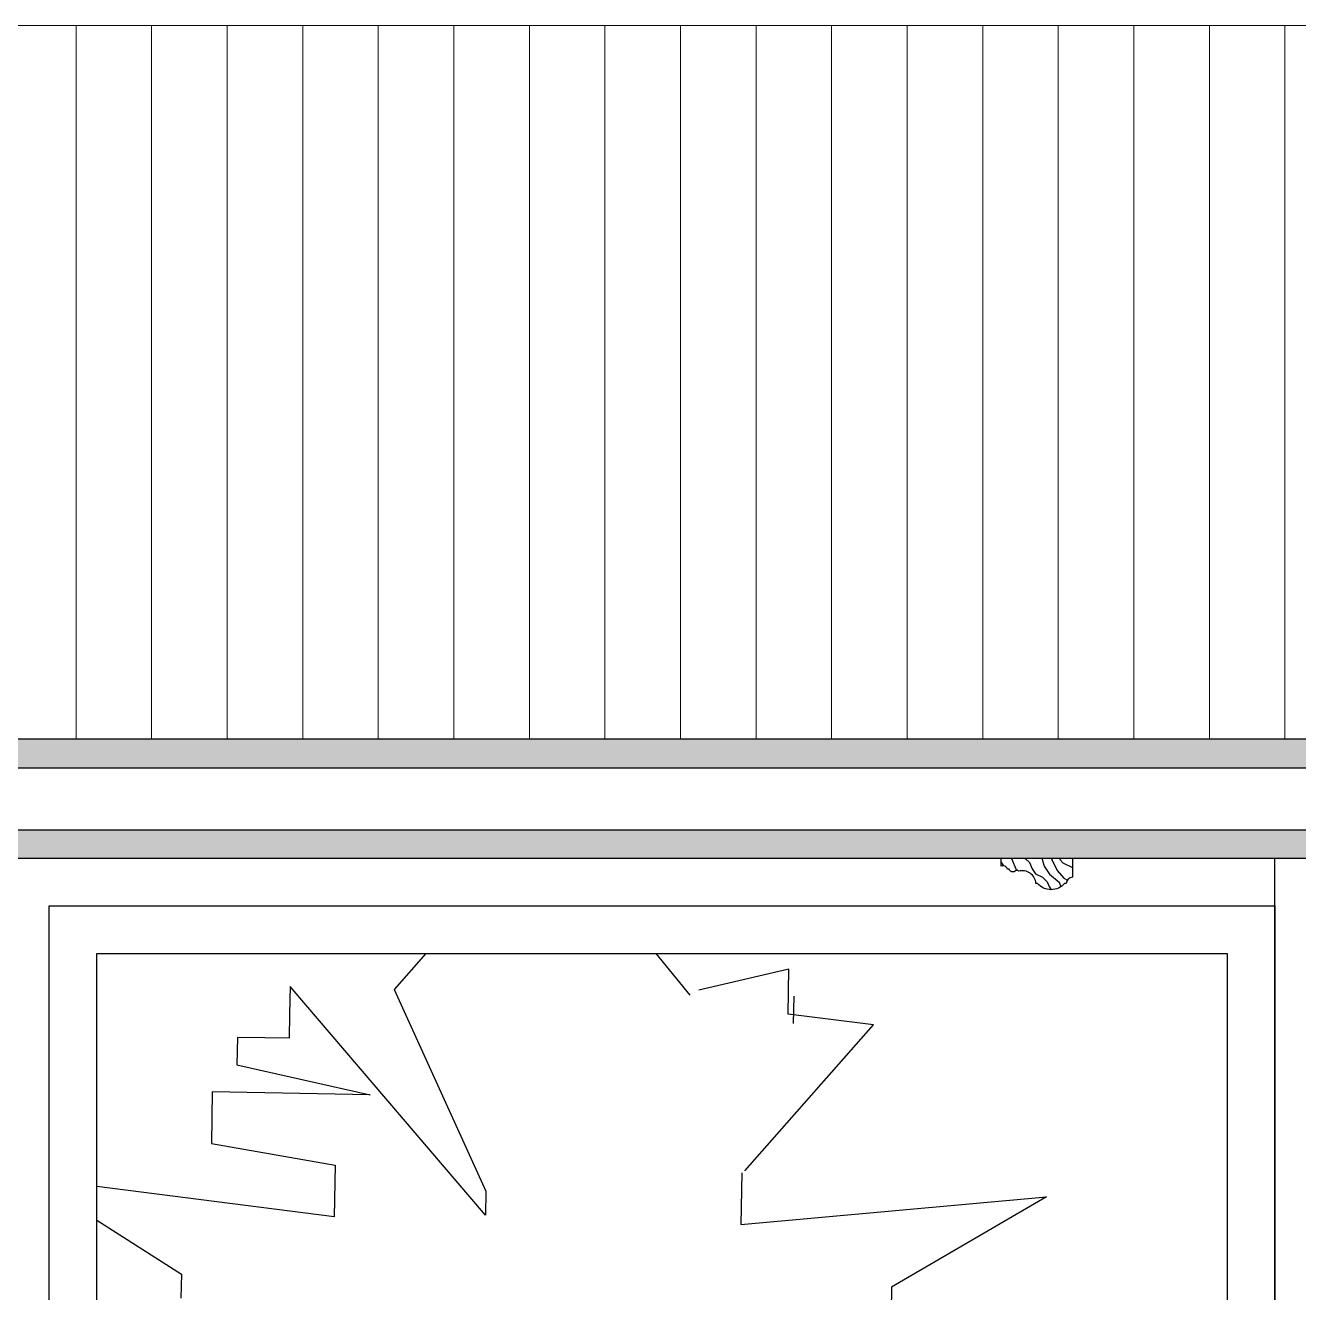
# Model space of a CAD drawing. Header units: millimetres. Extents: x 92928 to 223128, y -11456 to 21098.
# Drawn here: x 174313 to 174848, y 13047 to 13579 of the extents above; entities that cross this region are included whole.
import ezdxf
from ezdxf.xclip import XClip

# ---------------------------------------------------------------- set-up
doc = ezdxf.new("R2010")
doc.units = ezdxf.units.MM
doc.header["$XCLIPFRAME"] = 0
doc.layers.add('_ACM-A-WALL-HACH', color=251, linetype='Continuous', lineweight=9)
doc.layers.add('I-WALL', color=6, linetype='Continuous', lineweight=13)
for name, color, linetype in [('I-DETL-LW01', 1, 'Continuous'), ('I-DETL-LW02', 2, 'Continuous'), ('I-DETL-LW251', 251, 'Continuous'), ('I-PL-IDS-MILL', 40, 'Continuous'), ('PE-尺寸标注', 44, 'Continuous')]:
    doc.layers.add(name, color=color, linetype=linetype)

# ---------------------------------------------------------------- blocks, each defined once
blk = doc.blocks.new('2008092313492155')
at = {"color": 8, "linetype": 'Continuous'}
for p, q in [((934.3628767070913, 242.25947755372), (896.3226630103236, 177.247922479939)), ((922.6805428049483, 113.9186893494398), (934.3628767070913, 242.25947755372)), ((896.3226630103236, 177.247922479939), (886.191026899025, 177.0589836783975)), ((896.3226630103236, 177.247922479939), (896.3226630103236, 177.247922479939)), ((1018.71149026497, 136.1230512558604), (1007.132477566331, 135.9071211969558)), ((1018.71149026497, 136.1230512558604), (1018.71149026497, 136.1230512558604)), ((944.3911916148791, 114.3235582098851), (922.6805428049483, 113.9186893494398)), ((1074.341628242495, 47.21690674261026), (1019.126260127166, 92.40440281343217)), ((1019.126260127166, 92.40440281343217), (1019.126260127166, 92.40440281343217)), ((1074.935980165901, 15.34543639953245), (1021.443765497577, -31.86928214394538)), ((936.7518185473527, 6.740192356889565), (926.6201824360469, 6.551253555348012)), ((926.6201824360469, 6.551253555348012), (926.6201824360469, 6.551253555348012)), ((926.6201824360469, 6.551253555348012), (1022.65928284105, -75.57299792714821)), ((936.7518185473527, 6.740192356889565), (936.7518185473527, 6.740192356889565)), ((1021.443765497577, -31.86928214394538), (936.7518185473527, 6.740192356889565)), ((1021.443765497577, -31.86928214394538), (1021.443765497577, -31.86928214394538)), ((977.1463284875572, -41.8609103425888), (978.3840175078367, -108.230627256622)), ((989.7742182920192, -97.88986526778353), (977.1463284875572, -41.8609103425888)), ((947.5778892178641, -56.55960737994337), (925.8672404079334, -56.96447624038865)), ((925.8672404079334, -56.96447624038865), (942.3264883904048, -184.7804689727172)), ((947.5778892178641, -56.55960737994337), (947.5778892178641, -56.55960737994337)), ((956.6733686979205, -108.6354961170682), (947.5778892178641, -56.55960737994337)), ((1011.080270142411, -75.78892798605284), (1000.948634031112, -75.9778667875944)), ((1000.948634031112, -75.9778667875944), (1000.948634031112, -75.9778667875944)), ((1000.948634031112, -75.9778667875944), (1001.137445945562, -86.10269871752735)), ((1022.65928284105, -75.57299792714821), (1011.080270142411, -75.78892798605284)), ((1011.080270142411, -75.78892798605284), (1011.080270142411, -75.78892798605284)), ((1022.65928284105, -75.57299792714821), (1022.65928284105, -75.57299792714821)), ((1001.137445945562, -86.10269871752735), (1001.137445945562, -86.10269871752735)), ((1001.137445945562, -86.10269871752735), (1001.353230990637, -97.6739352088789)), ((1001.353230990637, -97.6739352088789), (989.7742182920192, -97.88986526778353)), ((989.7742182920192, -97.88986526778353), (989.7742182920192, -97.88986526778353)), ((1001.353230990637, -97.6739352088789), (1001.353230990637, -97.6739352088789)), ((978.3840175078367, -108.230627256622), (956.6733686979205, -108.6354961170682)), ((956.6733686979205, -108.6354961170682), (956.6733686979205, -108.6354961170682)), ((901.8888434245164, -121.2324003882231), (891.7572073132178, -121.4213391897647)), ((942.3264883904048, -184.7804689727172), (901.8888434245164, -121.2324003882231)), ((901.8888434245164, -121.2324003882231), (901.8888434245164, -121.2324003882231))]:
    blk.add_line(p, q, dxfattribs=at)
at = {"color": 8}
blk.add_lwpolyline([(945.224826200254, 115.5229542914949), (1006.603328424804, 169.5657604912021), (1011.052188027243, 133.7535291302856), (1029.950599603573, 134.1059542662688), (1021.205768777421, 96.15840652144016)], dxfattribs=at)

msp = doc.modelspace()

# ---------------------------------------------------------------- hatches: boundary and pattern name
at = {"layer": '_ACM-A-WALL-HACH'}
h = msp.add_hatch(dxfattribs=at)
h.set_pattern_fill('ANSI31', color=256, scale=10, angle=45)
h.set_pattern_definition([(90, (113532.5903942427, -59060.6316532905), (-31.75, 0), [])])
h.paths.add_polyline_path([(172852.5903942427, 13579.36834670963), (175262.5903942431, 13579.36834670963), (175262.5903942431, 13279.3683467095), (172852.5903942427, 13279.3683467095)])
at = {"layer": 'I-DETL-LW251'}
h = msp.add_hatch(dxfattribs=at)
h.set_pattern_fill('ANSI38', color=250, angle=-270.0000000000001)
h.set_pattern_definition([(134.9999999999999, (177419.7246045025, -22532.4775950691), (-2.24506403026729, -2.245064030267287), []), (224.9999999999999, (177419.7246045025, -22532.4775950691), (-2.245064030267293, -6.735192090801863), [7.9375, -4.7625])])
h.paths.add_polyline_path([(172942.5903942427, 13267.36836695943), (172942.5903942426, 13279.36836695941), (175172.5905154771, 13279.36836695941), (175172.5905154771, 13267.36836695941)])
at = {"layer": 'PE-尺寸标注'}
h = msp.add_hatch(dxfattribs=at)
h.set_pattern_fill('木纹面1', color=250, scale=5.000000000000001, angle=-1.272221872585407e-14, style=0, pattern_type=2)
h.set_pattern_definition([(63.43494882, (155866.095296264, 104668.3671297351), (19.9999999776412, -1.019978660492269e-09), [4.621368350000001, -17.7393114]), (40.60129464999999, (155852.938256914, 104685.6610959851), (19.99999998960277, 1.801355053669543e-08), [4.1580665, -88.03737800000002]), (40.60129464999999, (155862.938256914, 104705.6610959851), (19.99999998960277, 1.801355053669543e-08), [4.1580665, -88.03737800000002]), (40.60129464999999, (155872.938256914, 104725.6610959851), (19.99999995163994, -1.452601939074124e-08), [4.1580665, -88.03737800000002]), (63.43494882, (155855.947860264, 104665.5722577351), (19.9999999776412, -1.019978660492269e-09), [4.237007800000001, -18.12367195]), (50.19442890999996, (155857.8427077641, 104669.3619527351), (20.00000001048199, 7.906929521530867e-10), [2.2404905, -75.86200600000001]), (50.19442890999996, (155867.8427077641, 104689.3619527351), (20.00000001048199, 7.906929521530867e-10), [2.2404905, -75.86200600000001]), (50.19442890999996, (155877.8427077641, 104709.3619527351), (20.00000001048199, 7.906929521530867e-10), [2.2404905, -75.86200600000001]), (21.80140948999999, (155859.2770348141, 104671.0831452351), (19.99999999207266, -2.658084763747379e-08), [2.868712150000001, -50.98293590000001]), (33.69006752999998, (155861.940567214, 104672.1485581851), (20.00000002516126, -1.246419201524216e-08), [2.521813, -33.53369975]), (63.43494879999999, (155864.038842464, 104673.5474083351), (19.99999997764121, -8.001295296393451e-09), [3.3552885, -19.0053909]), (44.99999999999999, (155865.5393732641, 104676.5484699351), (19.99999996643937, -5.665538888141027e-15), [2.7178182, -53.85072430000001]), (44.99999999999999, (155875.5393732641, 104696.5484699351), (19.99999996643937, -5.665538888141027e-15), [2.7178182, -53.85072430000001]), (21.80140948999999, (155867.461160914, 104678.4702575851), (19.99999999207266, -2.658084763747379e-08), [2.19237, -51.65927800000001]), (63.43494879999999, (155849.466779814, 104665.1100968851), (19.99999997764121, -8.001295296393451e-09), [7.1895999, -15.1710799]), (50.19442890999996, (155852.682066664, 104671.5406705351), (20.00000001048199, 7.906929521530867e-10), [4.573562000000001, -73.52893490000001]), (50.19442890999996, (155862.682066664, 104691.5406705351), (20.00000001048199, 7.906929521530867e-10), [4.573562000000001, -73.52893490000001]), (50.19442890999996, (155872.682066664, 104711.5406705351), (20.00000001048199, 7.906929521530867e-10), [4.573562000000001, -73.52893490000001]), (33.69006752999998, (155855.6099896141, 104675.0541780851), (20.00000002516126, -1.246419201524216e-08), [2.240559500000001, -33.81495340000001]), (15.94539589999995, (155857.474247664, 104676.2970167851), (19.99999999510855, -1.449476092599893e-06), [3.5624845, -69.23861445000001]), (33.69006752999998, (155860.899661764, 104677.2757064851), (20.00000002516126, -1.246419201524216e-08), [4.092966500000001, -31.96254620000001]), (50.19442890999996, (155864.305215764, 104679.5460758351), (20.00000001048199, 7.906929521530867e-10), [5.197338000000001, -72.90515900000001]), (50.19442890999996, (155874.305215764, 104699.5460758351), (20.00000001048199, 7.906929521530867e-10), [5.197338000000001, -72.90515900000001]), (50.19442889999996, (155884.305215764, 104719.5460758351), (20.00000001048199, -2.699964810685992e-09), [5.197338000000001, -72.90515900000001]), (21.80140948999999, (155867.6324756141, 104683.5387835851), (19.99999999207266, -2.658084763747379e-08), [5.714501500000001, -48.13714700000001]), (50.19442890999996, (155848.162035014, 104672.5006072351), (20.00000001048199, 7.906929521530867e-10), [5.214066750000002, -72.88843]), (50.19442890999996, (155858.162035014, 104692.5006072351), (20.00000001048199, 7.906929521530867e-10), [5.214066750000002, -72.88843]), (50.19442890999996, (155868.162035014, 104712.5006072351), (20.00000001048199, 7.906929521530867e-10), [5.214066750000002, -72.88843]), (33.69006752999998, (155851.4999992141, 104676.5061642351), (20.00000002516126, -1.246419201524216e-08), [4.838075000000001, -31.21743775000001]), (26.56505117999999, (155855.5255209141, 104679.1898454351), (19.9999999776412, 1.019969549860536e-09), [7.985960000000001, -81.45675900000002]), (26.56505117999999, (155865.5255209141, 104699.1898454351), (19.9999999776412, 1.019969549860536e-09), [7.985960000000001, -81.45675900000002]), (40.60129464999999, (155862.6684020141, 104682.7612937351), (19.99999998960277, 1.801355053669543e-08), [4.319301400000001, -87.87614315000002]), (40.60129464999999, (155872.6684020141, 104702.7612937351), (19.99999998960277, 1.801355053669543e-08), [4.319301400000001, -87.87614315000002]), (40.60129464999999, (155882.6684000141, 104722.7612937351), (19.99999998960277, 1.801355053669543e-08), [4.319301400000001, -87.87614315000002]), (33.69006752999998, (155849.4967245141, 104679.2844827851), (20.00000002516126, -1.246419201524216e-08), [2.735791650000001, -33.31972211000001]), (26.56505119999996, (155851.773040764, 104680.8020269351), (19.99999997764121, 8.001283965315668e-09), [7.158076200000001, -82.284643]), (26.56505119999996, (155861.773040764, 104700.8020269351), (20.00000002236256, -8.144143371143085e-08), [7.158076200000001, -82.284643]), (40.60129464999999, (155858.1754187641, 104684.0032157351), (19.99999998960277, 1.801355053669543e-08), [1.700823, -90.49462155000002]), (40.60129464999999, (155868.1754187641, 104704.0032157351), (19.99999998960277, 1.801355053669543e-08), [1.700823, -90.49462155000002]), (40.60129464999999, (155878.1754185141, 104724.0032157351), (19.99999998960277, 1.801355053669543e-08), [1.700823, -90.49462155000002])])
h.paths.add_polyline_path([(172965.1730973966, 13241.30970640171), (175150.0070343334, 13241.30970640148), (175150.0078276777, 13236.56491006549), (175143.3969464786, 13236.56491006549), (175143.3969464786, 13233.76219454453), (175152.5897374652, 13233.76219454453), (175152.5897374652, 13229.30970640171), (172962.5903942427, 13229.30970640171), (172962.5903942427, 13233.7620617338), (172971.7831852293, 13233.7620617338), (172971.7831852293, 13236.56477725476), (172965.1723040301, 13236.56477725476)])
h = msp.add_hatch(dxfattribs=at)
h.set_pattern_fill('木纹面1', color=250, scale=5, angle=-90.00000000000001, style=0, pattern_type=2)
h.set_pattern_definition([(333.43494882, (128131.8057364376, 820.8244329289873), (-1.019976211198673e-09, -19.9999999776412), [4.62136835, -17.7393114]), (310.60129465, (128149.0997026876, 833.9814722789879), (1.801355298598903e-08, -19.99999998960277), [4.1580665, -88.037378]), (310.60129465, (128169.0997026876, 823.9814722789879), (1.801355298598903e-08, -19.99999998960277), [4.1580665, -88.037378]), (310.60129465, (128189.0997026876, 813.9814722789879), (-1.452601694144764e-08, -19.99999995163994), [4.1580665, -88.037378]), (333.43494882, (128129.0108644376, 830.9718689289875), (-1.019976211198673e-09, -19.9999999776412), [4.2370078, -18.12367195]), (320.19442891, (128132.8005594376, 829.0770214289878), (7.906954014466862e-10, -20.00000001048198), [2.2404905, -75.862006]), (320.19442891, (128152.8005594376, 819.0770214289878), (7.906954014466862e-10, -20.00000001048198), [2.2404905, -75.862006]), (320.19442891, (128172.8005594376, 809.0770214289878), (7.906954014466862e-10, -20.00000001048198), [2.2404905, -75.862006]), (291.80140949, (128134.5217519376, 827.6426943789875), (-2.658084518818019e-08, -19.99999999207265), [2.86871215, -50.9829359]), (303.69006753, (128135.5871648876, 824.9791619789876), (-1.246418956594856e-08, -20.00000002516126), [2.521813, -33.53369975]), (333.4349488, (128136.9860150376, 822.8808867289872), (-8.001292847099853e-09, -19.9999999776412), [3.3552885, -19.0053909]), (315, (128139.9870766376, 821.3803559289872), (-3.216245293956312e-15, -19.99999996643937), [2.7178182, -53.8507243]), (315, (128159.9870766376, 811.3803559289872), (-3.216245293956312e-15, -19.99999996643937), [2.7178182, -53.8507243]), (291.80140949, (128141.9088642876, 819.4585682789875), (-2.658084518818019e-08, -19.99999999207265), [2.19237, -51.65927799999999]), (333.4349488, (128128.5487035876, 837.4529493789878), (-8.001292847099853e-09, -19.9999999776412), [7.1895999, -15.1710799]), (320.19442891, (128134.9792772376, 834.2376625289871), (7.906954014466862e-10, -20.00000001048198), [4.573562, -73.5289349]), (320.19442891, (128154.9792772376, 824.2376625289871), (7.906954014466862e-10, -20.00000001048198), [4.573562, -73.5289349]), (320.19442891, (128174.9792772376, 814.2376625289871), (7.906954014466862e-10, -20.00000001048198), [4.573562, -73.5289349]), (303.69006753, (128138.4927847876, 831.3097395789873), (-1.246418956594856e-08, -20.00000002516126), [2.2405595, -33.8149534]), (285.9453959, (128139.7356234876, 829.4454815289873), (-1.449476090150599e-06, -19.99999999510854), [3.5624845, -69.23861445]), (303.69006753, (128140.7143131876, 826.0200674289872), (-1.246418956594856e-08, -20.00000002516126), [4.0929665, -31.9625462]), (320.19442891, (128142.9846825376, 822.6145134289873), (7.906954014466862e-10, -20.00000001048198), [5.197338, -72.905159]), (320.19442891, (128162.9846825376, 812.6145134289873), (7.906954014466862e-10, -20.00000001048198), [5.197338, -72.905159]), (320.1944289, (128182.9846825376, 802.6145134289873), (-2.699962361392391e-09, -20.00000001048198), [5.197338, -72.905159]), (291.80140949, (128146.9773902876, 819.2872535789875), (-2.658084518818019e-08, -19.99999999207265), [5.7145015, -48.137147]), (320.19442891, (128135.9392139376, 838.7576941789875), (7.906954014466862e-10, -20.00000001048198), [5.214066750000001, -72.88842999999999]), (320.19442891, (128155.9392139376, 828.7576941789875), (7.906954014466862e-10, -20.00000001048198), [5.214066750000001, -72.88842999999999]), (320.19442891, (128175.9392139376, 818.7576941789875), (7.906954014466862e-10, -20.00000001048198), [5.214066750000001, -72.88842999999999]), (303.69006753, (128139.9447709376, 835.4197299789876), (-1.246418956594856e-08, -20.00000002516126), [4.838075, -31.21743775]), (296.56505118, (128142.6284521376, 831.3942082789872), (1.019971999154131e-09, -19.9999999776412), [7.98595999999998, -81.45675899999969]), (296.56505118, (128162.6284521376, 821.3942082789872), (1.019971999154131e-09, -19.9999999776412), [7.98595999999998, -81.45675899999969]), (310.60129465, (128146.1999004376, 824.2513271789876), (1.801355298598903e-08, -19.99999998960277), [4.319301400000001, -87.87614315]), (310.60129465, (128166.1999004376, 814.2513271789876), (1.801355298598903e-08, -19.99999998960277), [4.319301400000001, -87.87614315]), (310.60129465, (128186.1999004376, 804.2513291789874), (1.801355298598903e-08, -19.99999998960277), [4.319301400000001, -87.87614315]), (303.69006753, (128142.7230894876, 837.4230046789871), (-1.246418956594856e-08, -20.00000002516126), [2.73579165, -33.31972211]), (296.5650512, (128144.2406336376, 835.1466884289875), (8.001286414609262e-09, -19.9999999776412), [7.15807619999998, -82.28464299999968]), (296.5650512, (128164.2406336376, 825.1466884289875), (-8.144143126213724e-08, -20.00000002236256), [7.15807619999998, -82.28464299999968]), (310.60129465, (128147.4418224376, 828.7443104289878), (1.801355298598903e-08, -19.99999998960277), [1.700823, -90.49462155]), (310.60129465, (128167.4418224376, 818.7443104289878), (1.801355298598903e-08, -19.99999998960277), [1.700823, -90.49462155]), (310.60129465, (128187.4418224376, 808.7443106789879), (1.801355298598903e-08, -19.99999998960277), [1.700823, -90.49462155])])
edge = h.paths.add_edge_path()
edge.add_line((174752.5903942431, 13229.42702293692), (174752.5903942431, 13221.44762664107))
edge.add_arc((174753.1211929891, 13218.2501523111), 3.241232697537182, 99.42546738474049, 170.5737766989053)
edge.add_line((174749.9237256624, 13218.78099324209), (174749.2570385837, 13218.78099190611))
edge.add_arc((174743.5903796375, 13223.52765395095), 7.392010834757422, 219.9511821530596, 320.04886315912677, ccw=False)
edge.add_line((174737.9237244451, 13218.78098742465), (174737.2570373651, 13218.78098607958))
edge.add_arc((174731.4441474167, 13218.29295533884), 5.833340685663203, 4.799106715749388, 105.1464253195259)
edge.add_line((174729.9199729561, 13223.92365296601), (174729.2461435074, 13224.63153752336))
edge.add_arc((174727.6186699787, 13225.45661412317), 1.824670239257439, 201.7342191242934, 333.11646144337146, ccw=False)
edge.add_line((174725.9237126645, 13224.78093580849), (174725.2570441998, 13224.780934474))
edge.add_arc((174723.2592151954, 13224.1185268247), 2.104781372156005, 18.34364903705413, 108.5281298696348)
edge.add_line((174722.5903783852, 13226.11421265813), (174722.5903725667, 13229.42702293692))
edge.add_line((174722.5903725667, 13229.42702293692), (174752.5903942431, 13229.42702293692))

# ---------------------------------------------------------------- linework, layer by layer
at = {"layer": 'I-DETL-LW01'}
msp.add_lwpolyline([(172942.5903942427, 13279.36836695938), (172942.5903942427, 13267.36836695938), (175172.5905154771, 13267.36836695941), (175172.5905154771, 13279.36836695941)], close=True, dxfattribs=at)
at = {"layer": 'I-DETL-LW02'}
msp.add_lwpolyline([(172965.1730973966, 13241.30970640171), (175150.0070343334, 13241.30970640148), (175150.0078276777, 13236.56491006549), (175143.3969464786, 13236.56491006549), (175143.3969464786, 13233.76219454453), (175152.5897374652, 13233.76219454453), (175152.5897374652, 13229.30970640171), (172962.5903942427, 13229.30970640171), (172962.5903942427, 13233.7620617338), (172971.7831852293, 13233.7620617338), (172971.7831852293, 13236.56477725476), (172965.1723040301, 13236.56477725476)], close=True, dxfattribs=at)
msp.add_lwpolyline([(174752.5903942431, 13229.42702293692), (174752.5903942431, 13221.44762664107, 0.3208161007806607), (174749.9237256624, 13218.78099324209), (174749.2570385837, 13218.78099190611, -0.4668266522621926), (174737.9237244451, 13218.78098742465), (174737.2570373651, 13218.78098607958, 0.4681539542228489), (174729.9199729561, 13223.92365296601), (174729.2461435074, 13224.63153752336, -0.6455820401914517), (174725.9237126645, 13224.78093580849), (174725.2570441998, 13224.780934474, 0.4151569340983184), (174722.5903783852, 13226.11421265813), (174722.5903725667, 13229.42702293692)], format="xyb", close=True, dxfattribs=at)
at = {"layer": 'I-PL-IDS-MILL', "color": 8}
msp.add_lwpolyline([(174837.5922973301, 12455.97443448879), (174837.5922973301, 13229.30970640171)], dxfattribs=at)
at = {"layer": 'I-PL-IDS-MILL'}
for points in [[(174322.5903942427, 12019.42071261427), (174322.5903942427, 13209.3683467095), (174837.5922973301, 13209.30970640171), (174837.5922973301, 12455.9744344888, 0.5160294869416313), (174617.2327866476, 12019.42071261427)], [(174342.5903942427, 12039.42071261427), (174342.5903942427, 13189.36606929475), (174817.5922973301, 13189.31198355715), (174817.5922973301, 12472.69764225353, 0.4678745347292292), (174585.9212767132, 12039.42071261427)]]:
    msp.add_lwpolyline(points, format="xyb", close=True, dxfattribs=at)
at = {"layer": 'I-WALL'}
msp.add_lwpolyline([(172852.5903942427, 13579.36834670963), (175262.5903942431, 13579.36834670963), (175262.5903942431, 13279.3683467095), (172852.5903942427, 13279.3683467095)], close=True, dxfattribs=at)

# ---------------------------------------------------------------- block references
ref = msp.add_blockref('2008092313492155', (174499.3519951056, 12152.75466899852), dxfattribs=dict(xscale=-1, rotation=270))
XClip(ref).set_block_clipping_path([(255.64077115189139, -156.76160086289747), (1036.6114005548316, 318.240302224498)])

doc.saveas('drawing.dxf')
